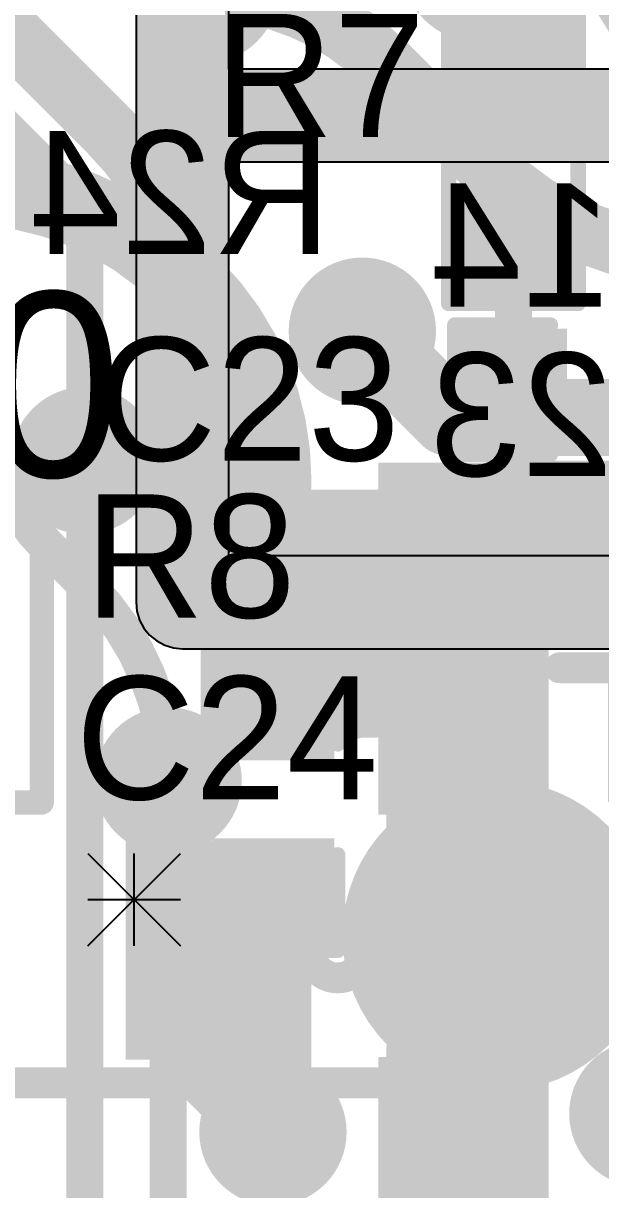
# Model space of a CAD drawing. Header units: millimetres. Extents: x 2.49 to 5.32, y 1.64 to 4.48.
# Drawn here: x 3.44 to 3.6273, y 2.0143 to 2.3929 of the extents above; entities that cross this region are included whole.
import ezdxf

# ---------------------------------------------------------------- set-up
doc = ezdxf.new("R2010")
doc.units = ezdxf.units.MM
doc.header["$MEASUREMENT"] = 0
for name, color, linetype in [('BottomLayer', 5, 'Continuous'), ('BottomOverlay', 54, 'Continuous'), ('BottomPaste', 16, 'Continuous'), ('BottomSolder', 6, 'Continuous'), ('InternalPlane1', 76, 'Continuous'), ('InternalPlane2', 16, 'Continuous'), ('Mechanical2', 216, 'Continuous'), ('MultiLayer', 9, 'Continuous'), ('PadHoleLayer', 156, 'Continuous'), ('TopLayer', 1, 'Continuous'), ('TopOverlay', 2, 'Continuous'), ('TopPaste', 8, 'Continuous'), ('TopSolder', 216, 'Continuous'), ('ViaHoleLayer', 16, 'Continuous')]:
    doc.layers.add(name, color=color, linetype=linetype)

# ---------------------------------------------------------------- blocks, each defined once
blk = doc.blocks.new('M55_7012042R_B_4')
at = {"layer": 'BottomLayer'}
for points in [[(0.29961, 0.04331), (0.34685, 0.04331), (0.29961, 0.14961), (0.34685, 0.14961)], [(0.29961, -0.14961), (0.34685, -0.14961), (0.29961, -0.04331), (0.34685, -0.04331)]]:
    blk.add_solid(points, dxfattribs=at)
at = {"layer": 'BottomOverlay', "const_width": 0.01}
blk.add_lwpolyline([(0.292, -0.087), (0.25, -0.087)], dxfattribs=at)
at = {"layer": 'BottomOverlay', "const_width": 0.005}
blk.add_lwpolyline([(0.2895, -0.087, 1), (0.2945, -0.087, 1)], format="xyb", close=True, dxfattribs=at)
at = {"layer": 'BottomPaste'}
for points in [[(0.29961, 0.04331), (0.34685, 0.04331), (0.29961, 0.14961), (0.34685, 0.14961)], [(0.29961, -0.14961), (0.34685, -0.14961), (0.29961, -0.04331), (0.34685, -0.04331)]]:
    blk.add_solid(points, dxfattribs=at)
at = {"layer": 'BottomSolder', "const_width": 0.004}
blk.add_lwpolyline([(0.31001, 0, 1), (0.31401, 0, 1)], format="xyb", close=True, dxfattribs=at)
at = {"layer": 'BottomSolder'}
for points in [[(0.29561, 0.03931), (0.35085, 0.03931), (0.29561, 0.15361), (0.35085, 0.15361)], [(0.29561, -0.15361), (0.35085, -0.15361), (0.29561, -0.03931), (0.35085, -0.03931)]]:
    blk.add_solid(points, dxfattribs=at)
at = {"layer": 'InternalPlane1', "const_width": 0.05048}
blk.add_lwpolyline([(0.28677, 0, 1), (0.33725, 0, 1)], format="xyb", close=True, dxfattribs=at)
at = {"layer": 'PadHoleLayer', "const_width": 0.03248}
blk.add_lwpolyline([(0.29577, 0, 1), (0.32825, 0, 1)], format="xyb", close=True, dxfattribs=at)
at = {"layer": 'TopSolder', "const_width": 0.004}
blk.add_lwpolyline([(0.31001, 0, 1), (0.31401, 0, 1)], format="xyb", close=True, dxfattribs=at)
blk = doc.blocks.new('R__0603_6')
at = {"layer": 'TopLayer'}
for points in [[(-0.045, 0.0175), (-0.045, -0.0175), (-0.015, 0.0175), (-0.015, -0.0175)], [(0.015, 0.0175), (0.015, -0.0175), (0.045, 0.0175), (0.045, -0.0175)]]:
    blk.add_solid(points, dxfattribs=at)
at = {"layer": 'TopOverlay', "const_width": 0.005}
for points in [[(-0.048, -0.021), (-0.048, 0.021)], [(0.048, 0.021), (-0.048, 0.021)], [(0.048, -0.021), (0.048, 0.021)], [(0.048, -0.021), (-0.048, -0.021)]]:
    blk.add_lwpolyline(points, dxfattribs=at)
at = {"layer": 'TopOverlay', "const_width": 0.0025}
for points in [[(-0.04925, 0.021, 1), (-0.04675, 0.021, 1)], [(-0.04925, 0.021, 1), (-0.04675, 0.021, 1)], [(0.04675, 0.021, 1), (0.04925, 0.021, 1)], [(0.04675, 0.021, 1), (0.04925, 0.021, 1)], [(-0.04925, -0.021, 1), (-0.04675, -0.021, 1)], [(-0.04925, -0.021, 1), (-0.04675, -0.021, 1)], [(0.04675, -0.021, 1), (0.04925, -0.021, 1)], [(0.04675, -0.021, 1), (0.04925, -0.021, 1)]]:
    blk.add_lwpolyline(points, format="xyb", close=True, dxfattribs=at)
at = {"layer": 'TopPaste'}
for points in [[(-0.045, 0.0175), (-0.045, -0.0175), (-0.015, 0.0175), (-0.015, -0.0175)], [(0.015, 0.0175), (0.015, -0.0175), (0.045, 0.0175), (0.045, -0.0175)]]:
    blk.add_solid(points, dxfattribs=at)
at = {"layer": 'TopSolder'}
for points in [[(-0.049, 0.0215), (-0.049, -0.0215), (-0.011, 0.0215), (-0.011, -0.0215)], [(0.011, 0.0215), (0.011, -0.0215), (0.049, 0.0215), (0.049, -0.0215)]]:
    blk.add_solid(points, dxfattribs=at)
blk = doc.blocks.new('C___0603_8')
at = {"layer": 'TopLayer'}
for points in [[(-0.045, 0.0175), (-0.045, -0.0175), (-0.015, 0.0175), (-0.015, -0.0175)], [(0.015, 0.0175), (0.015, -0.0175), (0.045, 0.0175), (0.045, -0.0175)]]:
    blk.add_solid(points, dxfattribs=at)
at = {"layer": 'TopOverlay', "const_width": 0.005}
for points in [[(-0.049, -0.021), (-0.049, 0.021)], [(-0.049, 0.021), (-0.018, 0.021)], [(0.018, 0.021), (0.049, 0.021)], [(0.049, -0.021), (0.049, 0.021)], [(-0.049, -0.021), (-0.018, -0.021)], [(0.018, -0.021), (0.049, -0.021)]]:
    blk.add_lwpolyline(points, dxfattribs=at)
at = {"layer": 'TopOverlay', "const_width": 0.0025}
for points in [[(-0.05025, 0.021, 1), (-0.04775, 0.021, 1)], [(-0.05025, 0.021, 1), (-0.04775, 0.021, 1)], [(-0.01925, 0.021, 1), (-0.01675, 0.021, 1)], [(0.01675, 0.021, 1), (0.01925, 0.021, 1)], [(0.04775, 0.021, 1), (0.05025, 0.021, 1)], [(0.04775, 0.021, 1), (0.05025, 0.021, 1)], [(-0.05025, -0.021, 1), (-0.04775, -0.021, 1)], [(-0.05025, -0.021, 1), (-0.04775, -0.021, 1)], [(-0.01925, -0.021, 1), (-0.01675, -0.021, 1)], [(0.01675, -0.021, 1), (0.01925, -0.021, 1)], [(0.04775, -0.021, 1), (0.05025, -0.021, 1)], [(0.04775, -0.021, 1), (0.05025, -0.021, 1)]]:
    blk.add_lwpolyline(points, format="xyb", close=True, dxfattribs=at)
at = {"layer": 'TopPaste'}
for points in [[(-0.045, 0.0175), (-0.045, -0.0175), (-0.015, 0.0175), (-0.015, -0.0175)], [(0.015, 0.0175), (0.015, -0.0175), (0.045, 0.0175), (0.045, -0.0175)]]:
    blk.add_solid(points, dxfattribs=at)
at = {"layer": 'TopSolder'}
for points in [[(-0.04736, 0.01986), (-0.04736, -0.01986), (-0.01264, 0.01986), (-0.01264, -0.01986)], [(0.01264, 0.01986), (0.01264, -0.01986), (0.04736, 0.01986), (0.04736, -0.01986)]]:
    blk.add_solid(points, dxfattribs=at)
blk = doc.blocks.new('HDR1X2_21')
at = {"layer": 'BottomLayer', "const_width": 0.02953}
blk.add_lwpolyline([(0.08524, 0, 1), (0.11476, 0, 1)], format="xyb", close=True, dxfattribs=at)
at = {"layer": 'BottomLayer'}
blk.add_solid([(-0.02953, -0.02953), (0.02953, -0.02953), (-0.02953, 0.02953), (0.02953, 0.02953)], dxfattribs=at)
at = {"layer": 'BottomSolder', "const_width": 0.03353}
blk.add_lwpolyline([(0.08324, 0, 1), (0.11676, 0, 1)], format="xyb", close=True, dxfattribs=at)
at = {"layer": 'BottomSolder'}
blk.add_solid([(-0.03353, -0.03353), (0.03353, -0.03353), (-0.03353, 0.03353), (0.03353, 0.03353)], dxfattribs=at)
at = {"layer": 'InternalPlane1', "const_width": 0.03572}
for points in [[(-0.01786, 0, 1), (0.01786, 0, 1)], [(0.08214, 0, 1), (0.11786, 0, 1)]]:
    blk.add_lwpolyline(points, format="xyb", close=True, dxfattribs=at)
at = {"layer": 'MultiLayer', "const_width": 0.02953}
blk.add_lwpolyline([(0.08524, 0, 1), (0.11476, 0, 1)], format="xyb", close=True, dxfattribs=at)
at = {"layer": 'MultiLayer'}
blk.add_solid([(-0.02953, -0.02953), (0.02953, -0.02953), (-0.02953, 0.02953), (0.02953, 0.02953)], dxfattribs=at)
at = {"layer": 'PadHoleLayer', "const_width": 0.01772}
for points in [[(-0.00886, 0, 1), (0.00886, 0, 1)], [(0.09114, 0, 1), (0.10886, 0, 1)]]:
    blk.add_lwpolyline(points, format="xyb", close=True, dxfattribs=at)
at = {"layer": 'TopLayer', "const_width": 0.02953}
blk.add_lwpolyline([(0.08524, 0, 1), (0.11476, 0, 1)], format="xyb", close=True, dxfattribs=at)
at = {"layer": 'TopLayer'}
blk.add_solid([(-0.02953, -0.02953), (0.02953, -0.02953), (-0.02953, 0.02953), (0.02953, 0.02953)], dxfattribs=at)
at = {"layer": 'TopOverlay', "const_width": 0.00787}
for points in [[(-0.05, 0.05), (-0.05, -0.05)], [(0.15, 0.05), (-0.05, 0.05)], [(0.15, 0.05), (0.15, -0.05)], [(0.15, -0.05), (-0.05, -0.05)]]:
    blk.add_lwpolyline(points, dxfattribs=at)
at = {"layer": 'TopOverlay', "const_width": 0.00394}
for points in [[(-0.05197, 0.05, 1), (-0.04803, 0.05, 1)], [(-0.05197, 0.05, 1), (-0.04803, 0.05, 1)], [(0.14803, 0.05, 1), (0.15197, 0.05, 1)], [(0.14803, 0.05, 1), (0.15197, 0.05, 1)], [(-0.05197, -0.05, 1), (-0.04803, -0.05, 1)], [(-0.05197, -0.05, 1), (-0.04803, -0.05, 1)], [(0.14803, -0.05, 1), (0.15197, -0.05, 1)], [(0.14803, -0.05, 1), (0.15197, -0.05, 1)]]:
    blk.add_lwpolyline(points, format="xyb", close=True, dxfattribs=at)
at = {"layer": 'TopSolder', "const_width": 0.03353}
blk.add_lwpolyline([(0.08324, 0, 1), (0.11676, 0, 1)], format="xyb", close=True, dxfattribs=at)
at = {"layer": 'TopSolder'}
blk.add_solid([(-0.03353, -0.03353), (0.03353, -0.03353), (-0.03353, 0.03353), (0.03353, 0.03353)], dxfattribs=at)
blk = doc.blocks.new('SS_3235D_03_L2_22')
at = {"layer": 'TopLayer'}
for points in [[(0.07461, 0.19291), (0.12224, 0.19291), (0.07461, 0.25591), (0.12224, 0.25591)], [(-0.02382, -0.0315), (0.02382, -0.0315), (-0.02382, 0.0315), (0.02382, 0.0315)], [(0.17303, -0.0315), (0.22067, -0.0315), (0.17303, 0.0315), (0.22067, 0.0315)]]:
    blk.add_solid(points, dxfattribs=at)
at = {"layer": 'TopOverlay', "const_width": 0.01}
for points in [[(-0.08, 0.181), (-0.08, 0.043)], [(0.277, 0.181), (-0.08, 0.181)], [(0.277, 0.181), (0.277, 0.043)], [(0.277, 0.043), (-0.08, 0.043)]]:
    blk.add_lwpolyline(points, dxfattribs=at)
at = {"layer": 'TopOverlay'}
for points, const_width in [([(-0.0825, 0.181, 1), (-0.0775, 0.181, 1)], 0.005), ([(-0.0825, 0.181, 1), (-0.0775, 0.181, 1)], 0.005), ([(0.2745, 0.181, 1), (0.2795, 0.181, 1)], 0.005), ([(0.2745, 0.181, 1), (0.2795, 0.181, 1)], 0.005), ([(-0.0825, 0.043, 1), (-0.0775, 0.043, 1)], 0.005), ([(-0.0825, 0.043, 1), (-0.0775, 0.043, 1)], 0.005), ([(0.2745, 0.043, 1), (0.2795, 0.043, 1)], 0.005), ([(0.2745, 0.043, 1), (0.2795, 0.043, 1)], 0.005), ([(-0.03206, 0, 1), (-0.04994, 0, 1)], 0.01), ([(-0.05244, 0, 1), (-0.04744, 0, 1)], 0.005), ([(-0.03456, 0, 1), (-0.02956, 0, 1)], 0.005)]:
    blk.add_lwpolyline(points, format="xyb", close=True, dxfattribs=dict(at, const_width=const_width))
at = {"layer": 'TopPaste'}
for points in [[(0.07461, 0.19291), (0.12224, 0.19291), (0.07461, 0.25591), (0.12224, 0.25591)], [(-0.02382, -0.0315), (0.02382, -0.0315), (-0.02382, 0.0315), (0.02382, 0.0315)], [(0.17303, -0.0315), (0.22067, -0.0315), (0.17303, 0.0315), (0.22067, 0.0315)]]:
    blk.add_solid(points, dxfattribs=at)
at = {"layer": 'TopSolder'}
for points in [[(0.07061, 0.18891), (0.12624, 0.18891), (0.07061, 0.25991), (0.12624, 0.25991)], [(-0.02782, -0.0355), (0.02782, -0.0355), (-0.02782, 0.0355), (0.02782, 0.0355)], [(0.16903, -0.0355), (0.22467, -0.0355), (0.16903, 0.0355), (0.22467, 0.0355)]]:
    blk.add_solid(points, dxfattribs=at)
blk = doc.blocks.new('R__0603_60')
at = {"layer": 'TopLayer'}
for points in [[(-0.045, 0.0175), (-0.045, -0.0175), (-0.015, 0.0175), (-0.015, -0.0175)], [(0.015, 0.0175), (0.015, -0.0175), (0.045, 0.0175), (0.045, -0.0175)]]:
    blk.add_solid(points, dxfattribs=at)
at = {"layer": 'TopOverlay', "const_width": 0.005}
for points in [[(-0.048, 0.021), (0.048, 0.021)], [(-0.048, -0.021), (-0.048, 0.021)], [(0.048, -0.021), (0.048, 0.021)], [(-0.048, -0.021), (0.048, -0.021)]]:
    blk.add_lwpolyline(points, dxfattribs=at)
at = {"layer": 'TopOverlay', "const_width": 0.0025}
for points in [[(-0.04925, 0.021, 1), (-0.04675, 0.021, 1)], [(-0.04925, 0.021, 1), (-0.04675, 0.021, 1)], [(0.04675, 0.021, 1), (0.04925, 0.021, 1)], [(0.04675, 0.021, 1), (0.04925, 0.021, 1)], [(-0.04925, -0.021, 1), (-0.04675, -0.021, 1)], [(-0.04925, -0.021, 1), (-0.04675, -0.021, 1)], [(0.04675, -0.021, 1), (0.04925, -0.021, 1)], [(0.04675, -0.021, 1), (0.04925, -0.021, 1)]]:
    blk.add_lwpolyline(points, format="xyb", close=True, dxfattribs=at)
at = {"layer": 'TopPaste'}
for points in [[(-0.045, 0.0175), (-0.045, -0.0175), (-0.015, 0.0175), (-0.015, -0.0175)], [(0.015, 0.0175), (0.015, -0.0175), (0.045, 0.0175), (0.045, -0.0175)]]:
    blk.add_solid(points, dxfattribs=at)
at = {"layer": 'TopSolder'}
for points in [[(-0.049, 0.0215), (-0.049, -0.0215), (-0.011, 0.0215), (-0.011, -0.0215)], [(0.011, 0.0215), (0.011, -0.0215), (0.049, 0.0215), (0.049, -0.0215)]]:
    blk.add_solid(points, dxfattribs=at)
blk = doc.blocks.new('C___0603_98')
at = {"layer": 'TopLayer'}
for points in [[(-0.045, 0.0175), (-0.045, -0.0175), (-0.015, 0.0175), (-0.015, -0.0175)], [(0.015, 0.0175), (0.015, -0.0175), (0.045, 0.0175), (0.045, -0.0175)]]:
    blk.add_solid(points, dxfattribs=at)
at = {"layer": 'TopOverlay', "const_width": 0.005}
for points in [[(-0.049, 0.021), (-0.018, 0.021)], [(-0.049, -0.021), (-0.049, 0.021)], [(0.018, 0.021), (0.049, 0.021)], [(0.049, -0.021), (0.049, 0.021)], [(-0.049, -0.021), (-0.018, -0.021)], [(0.018, -0.021), (0.049, -0.021)]]:
    blk.add_lwpolyline(points, dxfattribs=at)
at = {"layer": 'TopOverlay', "const_width": 0.0025}
for points in [[(-0.05025, 0.021, 1), (-0.04775, 0.021, 1)], [(-0.05025, 0.021, 1), (-0.04775, 0.021, 1)], [(-0.01925, 0.021, 1), (-0.01675, 0.021, 1)], [(0.01675, 0.021, 1), (0.01925, 0.021, 1)], [(0.04775, 0.021, 1), (0.05025, 0.021, 1)], [(0.04775, 0.021, 1), (0.05025, 0.021, 1)], [(-0.05025, -0.021, 1), (-0.04775, -0.021, 1)], [(-0.05025, -0.021, 1), (-0.04775, -0.021, 1)], [(-0.01925, -0.021, 1), (-0.01675, -0.021, 1)], [(0.01675, -0.021, 1), (0.01925, -0.021, 1)], [(0.04775, -0.021, 1), (0.05025, -0.021, 1)], [(0.04775, -0.021, 1), (0.05025, -0.021, 1)]]:
    blk.add_lwpolyline(points, format="xyb", close=True, dxfattribs=at)
at = {"layer": 'TopPaste'}
for points in [[(-0.045, 0.0175), (-0.045, -0.0175), (-0.015, 0.0175), (-0.015, -0.0175)], [(0.015, 0.0175), (0.015, -0.0175), (0.045, 0.0175), (0.045, -0.0175)]]:
    blk.add_solid(points, dxfattribs=at)
at = {"layer": 'TopSolder'}
for points in [[(-0.04736, 0.01986), (-0.04736, -0.01986), (-0.01264, 0.01986), (-0.01264, -0.01986)], [(0.01264, 0.01986), (0.01264, -0.01986), (0.04736, 0.01986), (0.04736, -0.01986)]]:
    blk.add_solid(points, dxfattribs=at)
blk = doc.blocks.new('C__0603_B_106')
at = {"layer": 'BottomLayer'}
for points in [[(-0.015, -0.0175), (-0.015, 0.0175), (-0.045, -0.0175), (-0.045, 0.0175)], [(0.045, -0.0175), (0.045, 0.0175), (0.015, -0.0175), (0.015, 0.0175)]]:
    blk.add_solid(points, dxfattribs=at)
at = {"layer": 'BottomOverlay', "const_width": 0.005}
for points in [[(-0.049, 0.021), (-0.018, 0.021)], [(-0.049, 0.021), (-0.049, -0.021)], [(0.018, 0.021), (0.049, 0.021)], [(0.049, 0.021), (0.049, -0.021)], [(-0.049, -0.021), (-0.018, -0.021)], [(0.018, -0.021), (0.049, -0.021)]]:
    blk.add_lwpolyline(points, dxfattribs=at)
at = {"layer": 'BottomOverlay', "const_width": 0.0025}
for points in [[(-0.05025, 0.021, 1), (-0.04775, 0.021, 1)], [(-0.05025, 0.021, 1), (-0.04775, 0.021, 1)], [(-0.01925, 0.021, 1), (-0.01675, 0.021, 1)], [(0.01675, 0.021, 1), (0.01925, 0.021, 1)], [(0.04775, 0.021, 1), (0.05025, 0.021, 1)], [(0.04775, 0.021, 1), (0.05025, 0.021, 1)], [(-0.05025, -0.021, 1), (-0.04775, -0.021, 1)], [(-0.05025, -0.021, 1), (-0.04775, -0.021, 1)], [(-0.01925, -0.021, 1), (-0.01675, -0.021, 1)], [(0.01675, -0.021, 1), (0.01925, -0.021, 1)], [(0.04775, -0.021, 1), (0.05025, -0.021, 1)], [(0.04775, -0.021, 1), (0.05025, -0.021, 1)]]:
    blk.add_lwpolyline(points, format="xyb", close=True, dxfattribs=at)
at = {"layer": 'BottomPaste'}
for points in [[(-0.015, -0.0175), (-0.015, 0.0175), (-0.045, -0.0175), (-0.045, 0.0175)], [(0.045, -0.0175), (0.045, 0.0175), (0.015, -0.0175), (0.015, 0.0175)]]:
    blk.add_solid(points, dxfattribs=at)
at = {"layer": 'BottomSolder'}
for points in [[(-0.01264, -0.01986), (-0.01264, 0.01986), (-0.04736, -0.01986), (-0.04736, 0.01986)], [(0.04736, -0.01986), (0.04736, 0.01986), (0.01264, -0.01986), (0.01264, 0.01986)]]:
    blk.add_solid(points, dxfattribs=at)

msp = doc.modelspace()

# ---------------------------------------------------------------- linework, layer by layer
at = {"layer": 'BottomLayer'}
for points, const_width in [([(3.58729, 2.45071), (3.66855, 2.36945)], 0.02), ([(3.55704, 2.37996), (3.59071, 2.34629)], 0.02), ([(3.49166, 2.31071), (3.495, 2.30737)], 0.025), ([(3.55, 2.293), (3.578, 2.265)], 0.025), ([(3.578, 2.265), (3.698, 2.265)], 0.025), ([(3.46, 1.971), (3.46, 2.251)], 0.012), ([(3.521, 2.171), (3.521, 2.2446)], 0.025), ([(3.58277, 2.11382), (3.58277, 2.19319)], 0.05), ([(3.521, 2.171), (3.52921, 2.171)], 0.025), ([(3.487, 1.973), (3.487, 2.147)], 0.012), ([(3.521, 2.033), (3.521, 2.111)], 0.025), ([(3.58277, 1.99027), (3.58277, 2.05964)], 0.05)]:
    msp.add_lwpolyline(points, dxfattribs=dict(at, const_width=const_width))
for points, const_width in [([(3.499, 2.404, -0.198912), (3.55704, 2.37996)], 0.02), ([(3.66142, 2.317, -0.198912), (3.59071, 2.34629)], 0.02), ([(3.42095, 2.34, -0.198912), (3.49166, 2.31071)], 0.025), ([(3.495, 2.30737, -0.198912), (3.521, 2.2446)], 0.025), ([(3.58277, 2.19319, -0.198912), (3.52921, 2.171)], 0.025), ([(3.59399, 2.08673, -0.198912), (3.58277, 2.11382)], 0.05), ([(3.58277, 2.05964, -0.198912), (3.59399, 2.08673)], 0.05)]:
    msp.add_lwpolyline(points, format="xyb", dxfattribs=dict(at, const_width=const_width))
for points, const_width in [([(3.55204, 2.37996, 1), (3.56204, 2.37996, 1)], 0.01), ([(3.55204, 2.37996, 1), (3.56204, 2.37996, 1)], 0.01), ([(3.58571, 2.34629, 1), (3.59571, 2.34629, 1)], 0.01), ([(3.58571, 2.34629, 1), (3.59571, 2.34629, 1)], 0.01), ([(3.48541, 2.31071, 1), (3.49791, 2.31071, 1)], 0.0125), ([(3.48541, 2.31071, 1), (3.49791, 2.31071, 1)], 0.0125), ([(3.48875, 2.30737, 1), (3.50125, 2.30737, 1)], 0.0125), ([(3.48875, 2.30737, 1), (3.50125, 2.30737, 1)], 0.0125), ([(3.54375, 2.293, 1), (3.55625, 2.293, 1)], 0.0125), ([(3.54557, 2.293, 1), (3.55443, 2.293, 1)], 0.00886), ([(3.57175, 2.265, 1), (3.58425, 2.265, 1)], 0.0125), ([(3.57175, 2.265, 1), (3.58425, 2.265, 1)], 0.0125), ([(3.45409, 2.251, 1), (3.46591, 2.251, 1)], 0.01181), ([(3.457, 2.251, 1), (3.463, 2.251, 1)], 0.006), ([(3.51475, 2.2446, 1), (3.52725, 2.2446, 1)], 0.0125), ([(3.51475, 2.2446, 1), (3.52725, 2.2446, 1)], 0.0125), ([(3.57027, 2.19319, 1), (3.59527, 2.19319, 1)], 0.025), ([(3.57652, 2.19319, 1), (3.58902, 2.19319, 1)], 0.0125), ([(3.51475, 2.171, 1), (3.52725, 2.171, 1)], 0.0125), ([(3.51475, 2.171, 1), (3.52725, 2.171, 1)], 0.0125), ([(3.52296, 2.171, 1), (3.53546, 2.171, 1)], 0.0125), ([(3.52296, 2.171, 1), (3.53546, 2.171, 1)], 0.0125), ([(3.48257, 2.147, 1), (3.49143, 2.147, 1)], 0.00886), ([(3.484, 2.147, 1), (3.49, 2.147, 1)], 0.006), ([(3.57027, 2.11382, 1), (3.59527, 2.11382, 1)], 0.025), ([(3.57027, 2.11382, 1), (3.59527, 2.11382, 1)], 0.025), ([(3.51475, 2.111, 1), (3.52725, 2.111, 1)], 0.0125), ([(3.58149, 2.08673, 1), (3.60649, 2.08673, 1)], 0.025), ([(3.58149, 2.08673, 1), (3.60649, 2.08673, 1)], 0.025), ([(3.57027, 2.05964, 1), (3.59527, 2.05964, 1)], 0.025), ([(3.57027, 2.05964, 1), (3.59527, 2.05964, 1)], 0.025), ([(3.51475, 2.033, 1), (3.52725, 2.033, 1)], 0.0125), ([(3.51509, 2.033, 1), (3.52691, 2.033, 1)], 0.01181), ([(3.57027, 1.99027, 1), (3.59527, 1.99027, 1)], 0.025)]:
    msp.add_lwpolyline(points, format="xyb", close=True, dxfattribs=dict(at, const_width=const_width))
msp.add_solid([(3.499, 2.161), (3.607, 2.161), (3.499, 2.208), (3.607, 2.208)], dxfattribs=at)
at = {"layer": 'BottomOverlay'}
for p, q in [((3.461, 2.12349), (3.49099, 2.0935)), ((3.461, 2.0935), (3.49099, 2.12349)), ((3.476, 2.0935), (3.476, 2.12349)), ((3.461, 2.10849), (3.49099, 2.10849))]:
    msp.add_line(p, q, dxfattribs=at)
at = {"layer": 'BottomSolder'}
for points, const_width in [([(3.49257, 2.404, 1), (3.50543, 2.404, 1)], 0.01286), ([(3.54357, 2.293, 1), (3.55643, 2.293, 1)], 0.01286), ([(3.45209, 2.251, 1), (3.46791, 2.251, 1)], 0.01581), ([(3.48057, 2.147, 1), (3.49343, 2.147, 1)], 0.01286), ([(3.51309, 2.033, 1), (3.52891, 2.033, 1)], 0.01581)]:
    msp.add_lwpolyline(points, format="xyb", close=True, dxfattribs=dict(at, const_width=const_width))
at = {"layer": 'InternalPlane1'}
for p, q in [((3.47659, 2.447), (3.47659, 2.205)), ((3.50673, 2.37807), (3.50673, 2.43193)), ((4.25293, 2.37807), (3.50673, 2.37807)), ((3.50673, 2.22007), (3.50673, 2.34793)), ((3.50673, 2.34793), (4.08793, 2.34793)), ((3.65893, 2.22007), (3.50673, 2.22007)), ((3.47659, 2.205), (3.47688, 2.20206)), ((3.47688, 2.20206), (3.47773, 2.19923)), ((3.47773, 2.19923), (3.47913, 2.19663)), ((3.47913, 2.19663), (3.481, 2.19434)), ((3.481, 2.19434), (3.48329, 2.19247)), ((3.48329, 2.19247), (3.48589, 2.19107)), ((3.48589, 2.19107), (3.48872, 2.19022)), ((3.48872, 2.19022), (3.49166, 2.18993)), ((3.49166, 2.18993), (3.65893, 2.18993))]:
    msp.add_line(p, q, dxfattribs=at)
at = {"layer": 'InternalPlane1', "const_width": 0.03}
for points in [[(3.49166, 2.205), (3.49166, 2.447)], [(3.492, 2.363), (4.268, 2.363)], [(3.49166, 2.205), (3.674, 2.205)]]:
    msp.add_lwpolyline(points, dxfattribs=at)
at = {"layer": 'InternalPlane1'}
for points, const_width in [([(3.48705, 2.404, 1), (3.51095, 2.404, 1)], 0.02391), ([(3.4845, 2.363, 1), (3.4995, 2.363, 1)], 0.015), ([(3.44805, 2.251, 1), (3.47195, 2.251, 1)], 0.02391), ([(3.48416, 2.205, 1), (3.49916, 2.205, 1)], 0.015), ([(3.48416, 2.205, 1), (3.49916, 2.205, 1)], 0.015), ([(3.47505, 2.147, 1), (3.49895, 2.147, 1)], 0.02391)]:
    msp.add_lwpolyline(points, format="xyb", close=True, dxfattribs=dict(at, const_width=const_width))
at = {"layer": 'InternalPlane2', "const_width": 0.02391}
for points in [[(3.57505, 2.411, 1), (3.59895, 2.411, 1)], [(3.53805, 2.293, 1), (3.56195, 2.293, 1)], [(3.44805, 2.251, 1), (3.47195, 2.251, 1)], [(3.47505, 2.147, 1), (3.49895, 2.147, 1)], [(3.62905, 2.039, 1), (3.65295, 2.039, 1)], [(3.50905, 2.033, 1), (3.53295, 2.033, 1)]]:
    msp.add_lwpolyline(points, format="xyb", close=True, dxfattribs=at)
at = {"layer": 'Mechanical2', "const_width": 0.015}
msp.add_lwpolyline([(5.30364, 3.062, 1), (2.50836, 3.062, 1)], format="xyb", close=True, dxfattribs=at)
at = {"layer": 'MultiLayer'}
for points, const_width in [([(3.54557, 2.293, 1), (3.55443, 2.293, 1)], 0.00886), ([(3.45409, 2.251, 1), (3.46591, 2.251, 1)], 0.01181), ([(3.48257, 2.147, 1), (3.49143, 2.147, 1)], 0.00886), ([(3.51509, 2.033, 1), (3.52691, 2.033, 1)], 0.01181)]:
    msp.add_lwpolyline(points, format="xyb", close=True, dxfattribs=dict(at, const_width=const_width))
at = {"layer": 'TopLayer'}
for points, const_width in [([(3.3275, 2.46579), (3.4499, 2.34339)], 0.012), ([(3.36416, 2.46166), (3.46771, 2.35811)], 0.02), ([(3.599, 2.38), (3.599, 2.38203)], 0.02), ([(3.46, 2.251), (3.46, 2.319)], 0.012), ([(3.599, 2.274), (3.599, 2.32)], 0.012), ([(3.497, 2.26516), (3.497, 2.28739)], 0.02), ([(3.599, 2.25966), (3.599, 2.274)], 0.01), ([(3.61266, 2.246), (3.68134, 2.246)], 0.01), ([(3.44729, 2.22371), (3.46084, 2.21016)], 0.012), ([(3.54168, 2.218), (3.552, 2.218)], 0.02), ([(3.612, 2.218), (3.66576, 2.218)], 0.01), ([(3.5969, 2.1839), (3.59998, 2.18698)], 0.01), ([(3.501, 2.053), (3.501, 2.092)], 0.025), ([(3.501, 2.053), (3.521, 2.033)], 0.025)]:
    msp.add_lwpolyline(points, dxfattribs=dict(at, const_width=const_width))
for points, const_width in [([(3.65229, 2.38271, -0.094136), (3.63129, 2.41356)], 0.025), ([(3.587, 2.411, -0.198912), (3.599, 2.38203)], 0.02), ([(3.46771, 2.35811, -0.198912), (3.497, 2.28739)], 0.02), ([(3.4499, 2.34339, -0.000197), (3.44992, 2.34337)], 0.012), ([(3.44992, 2.34337, -0.198707), (3.46, 2.319)], 0.012), ([(3.51133, 2.23057, -0.198912), (3.497, 2.26516)], 0.02), ([(3.44729, 2.22371, -0.198912), (3.43019, 2.265)], 0.012), ([(3.603, 2.25, -0.198912), (3.599, 2.25966)], 0.01), ([(3.61266, 2.246, -0.198912), (3.603, 2.25)], 0.01), ([(3.54168, 2.218, -0.198909), (3.51133, 2.23057)], 0.02), ([(3.612, 2.216, -0.198912), (3.59998, 2.18698)], 0.01), ([(3.46084, 2.21016, -0.198912), (3.487, 2.147)], 0.012), ([(3.587, 2.16, -0.198912), (3.5969, 2.1839)], 0.01)]:
    msp.add_lwpolyline(points, format="xyb", dxfattribs=dict(at, const_width=const_width))
for points, const_width in [([(3.594, 2.38203, 1), (3.604, 2.38203, 1)], 0.01), ([(3.594, 2.38203, 1), (3.604, 2.38203, 1)], 0.01), ([(3.594, 2.38, 1), (3.604, 2.38, 1)], 0.01), ([(3.46271, 2.35811, 1), (3.47271, 2.35811, 1)], 0.01), ([(3.46271, 2.35811, 1), (3.47271, 2.35811, 1)], 0.01), ([(3.4469, 2.34339, 1), (3.4529, 2.34339, 1)], 0.006), ([(3.4469, 2.34339, 1), (3.4529, 2.34339, 1)], 0.006), ([(3.44692, 2.34337, 1), (3.45292, 2.34337, 1)], 0.006), ([(3.44692, 2.34337, 1), (3.45292, 2.34337, 1)], 0.006), ([(3.457, 2.319, 1), (3.463, 2.319, 1)], 0.006), ([(3.457, 2.319, 1), (3.463, 2.319, 1)], 0.006), ([(3.596, 2.32, 1), (3.602, 2.32, 1)], 0.006), ([(3.54557, 2.293, 1), (3.55443, 2.293, 1)], 0.00886), ([(3.492, 2.28739, 1), (3.502, 2.28739, 1)], 0.01), ([(3.492, 2.28739, 1), (3.502, 2.28739, 1)], 0.01), ([(3.596, 2.274, 1), (3.602, 2.274, 1)], 0.006), ([(3.5965, 2.274, 1), (3.6015, 2.274, 1)], 0.005), ([(3.492, 2.26516, 1), (3.502, 2.26516, 1)], 0.01), ([(3.492, 2.26516, 1), (3.502, 2.26516, 1)], 0.01), ([(3.5965, 2.25966, 1), (3.6015, 2.25966, 1)], 0.005), ([(3.5965, 2.25966, 1), (3.6015, 2.25966, 1)], 0.005), ([(3.45409, 2.251, 1), (3.46591, 2.251, 1)], 0.01181), ([(3.457, 2.251, 1), (3.463, 2.251, 1)], 0.006), ([(3.6005, 2.25, 1), (3.6055, 2.25, 1)], 0.005), ([(3.6005, 2.25, 1), (3.6055, 2.25, 1)], 0.005), ([(3.61016, 2.246, 1), (3.61516, 2.246, 1)], 0.005), ([(3.61016, 2.246, 1), (3.61516, 2.246, 1)], 0.005), ([(3.50633, 2.23057, 1), (3.51633, 2.23057, 1)], 0.01), ([(3.50633, 2.23057, 1), (3.51633, 2.23057, 1)], 0.01), ([(3.44429, 2.22371, 1), (3.45029, 2.22371, 1)], 0.006), ([(3.44429, 2.22371, 1), (3.45029, 2.22371, 1)], 0.006), ([(3.53668, 2.218, 1), (3.54668, 2.218, 1)], 0.01), ([(3.53668, 2.218, 1), (3.54668, 2.218, 1)], 0.01), ([(3.547, 2.218, 1), (3.557, 2.218, 1)], 0.01), ([(3.6095, 2.218, 1), (3.6145, 2.218, 1)], 0.005), ([(3.6095, 2.216, 1), (3.6145, 2.216, 1)], 0.005), ([(3.45784, 2.21016, 1), (3.46384, 2.21016, 1)], 0.006), ([(3.45784, 2.21016, 1), (3.46384, 2.21016, 1)], 0.006), ([(3.5944, 2.1839, 1), (3.5994, 2.1839, 1)], 0.005), ([(3.5944, 2.1839, 1), (3.5994, 2.1839, 1)], 0.005), ([(3.59748, 2.18698, 1), (3.60248, 2.18698, 1)], 0.005), ([(3.59748, 2.18698, 1), (3.60248, 2.18698, 1)], 0.005), ([(3.5845, 2.16, 1), (3.5895, 2.16, 1)], 0.005), ([(3.48257, 2.147, 1), (3.49143, 2.147, 1)], 0.00886), ([(3.484, 2.147, 1), (3.49, 2.147, 1)], 0.006), ([(3.49475, 2.092, 1), (3.50725, 2.092, 1)], 0.0125), ([(3.49475, 2.053, 1), (3.50725, 2.053, 1)], 0.0125), ([(3.49475, 2.053, 1), (3.50725, 2.053, 1)], 0.0125), ([(3.51475, 2.033, 1), (3.52725, 2.033, 1)], 0.0125), ([(3.51509, 2.033, 1), (3.52691, 2.033, 1)], 0.01181)]:
    msp.add_lwpolyline(points, format="xyb", close=True, dxfattribs=dict(at, const_width=const_width))
at = {"layer": 'TopSolder'}
for points, const_width in [([(3.49257, 2.404, 1), (3.50543, 2.404, 1)], 0.01286), ([(3.54357, 2.293, 1), (3.55643, 2.293, 1)], 0.01286), ([(3.45209, 2.251, 1), (3.46791, 2.251, 1)], 0.01581), ([(3.48057, 2.147, 1), (3.49343, 2.147, 1)], 0.01286), ([(3.51309, 2.033, 1), (3.52891, 2.033, 1)], 0.01581)]:
    msp.add_lwpolyline(points, format="xyb", close=True, dxfattribs=dict(at, const_width=const_width))
at = {"layer": 'ViaHoleLayer', "const_width": 0.00591}
for points in [[(3.54705, 2.293, 1), (3.55295, 2.293, 1)], [(3.45705, 2.251, 1), (3.46295, 2.251, 1)], [(3.48405, 2.147, 1), (3.48995, 2.147, 1)], [(3.51805, 2.033, 1), (3.52395, 2.033, 1)]]:
    msp.add_lwpolyline(points, format="xyb", close=True, dxfattribs=at)

# ---------------------------------------------------------------- block references
for name, p, rotation in [('R__0603_6', (3.599, 2.35), 270), ('C___0603_8', (3.629, 2.274), 360), ('M55_7012042R_B_4', (3.906, 2.09673), 180), ('HDR1X2_21', (3.396, 2.19), 180), ('R__0603_60', (3.582, 2.218), 360), ('C__0603_B_106', (3.521, 2.141), 90), ('C___0603_98', (3.617, 2.16), 360), ('SS_3235D_03_L2_22', (3.501, 2.092), 180)]:
    msp.add_blockref(name, p, dxfattribs=dict(rotation=rotation))

# ---------------------------------------------------------------- texts
at = {"layer": 'BottomOverlay', "text_generation_flag": 2}
for s, p in [('R24', (3.54, 2.318)), ('C14', (3.67, 2.301)), ('R23', (3.67, 2.246))]:
    msp.add_text(s, height=0.04, dxfattribs=at).set_placement(p)
at = {"layer": 'TopOverlay'}
for s, p in [('R7', (3.502, 2.356)), ('C23', (3.464, 2.251)), ('R8', (3.46, 2.2)), ('C24', (3.457, 2.141))]:
    msp.add_text(s, height=0.04, dxfattribs=at).set_placement(p)
msp.add_text('FOR PT100', height=0.06, rotation=360, dxfattribs=at).set_placement((3.044, 2.2457))

doc.saveas('drawing.dxf')
